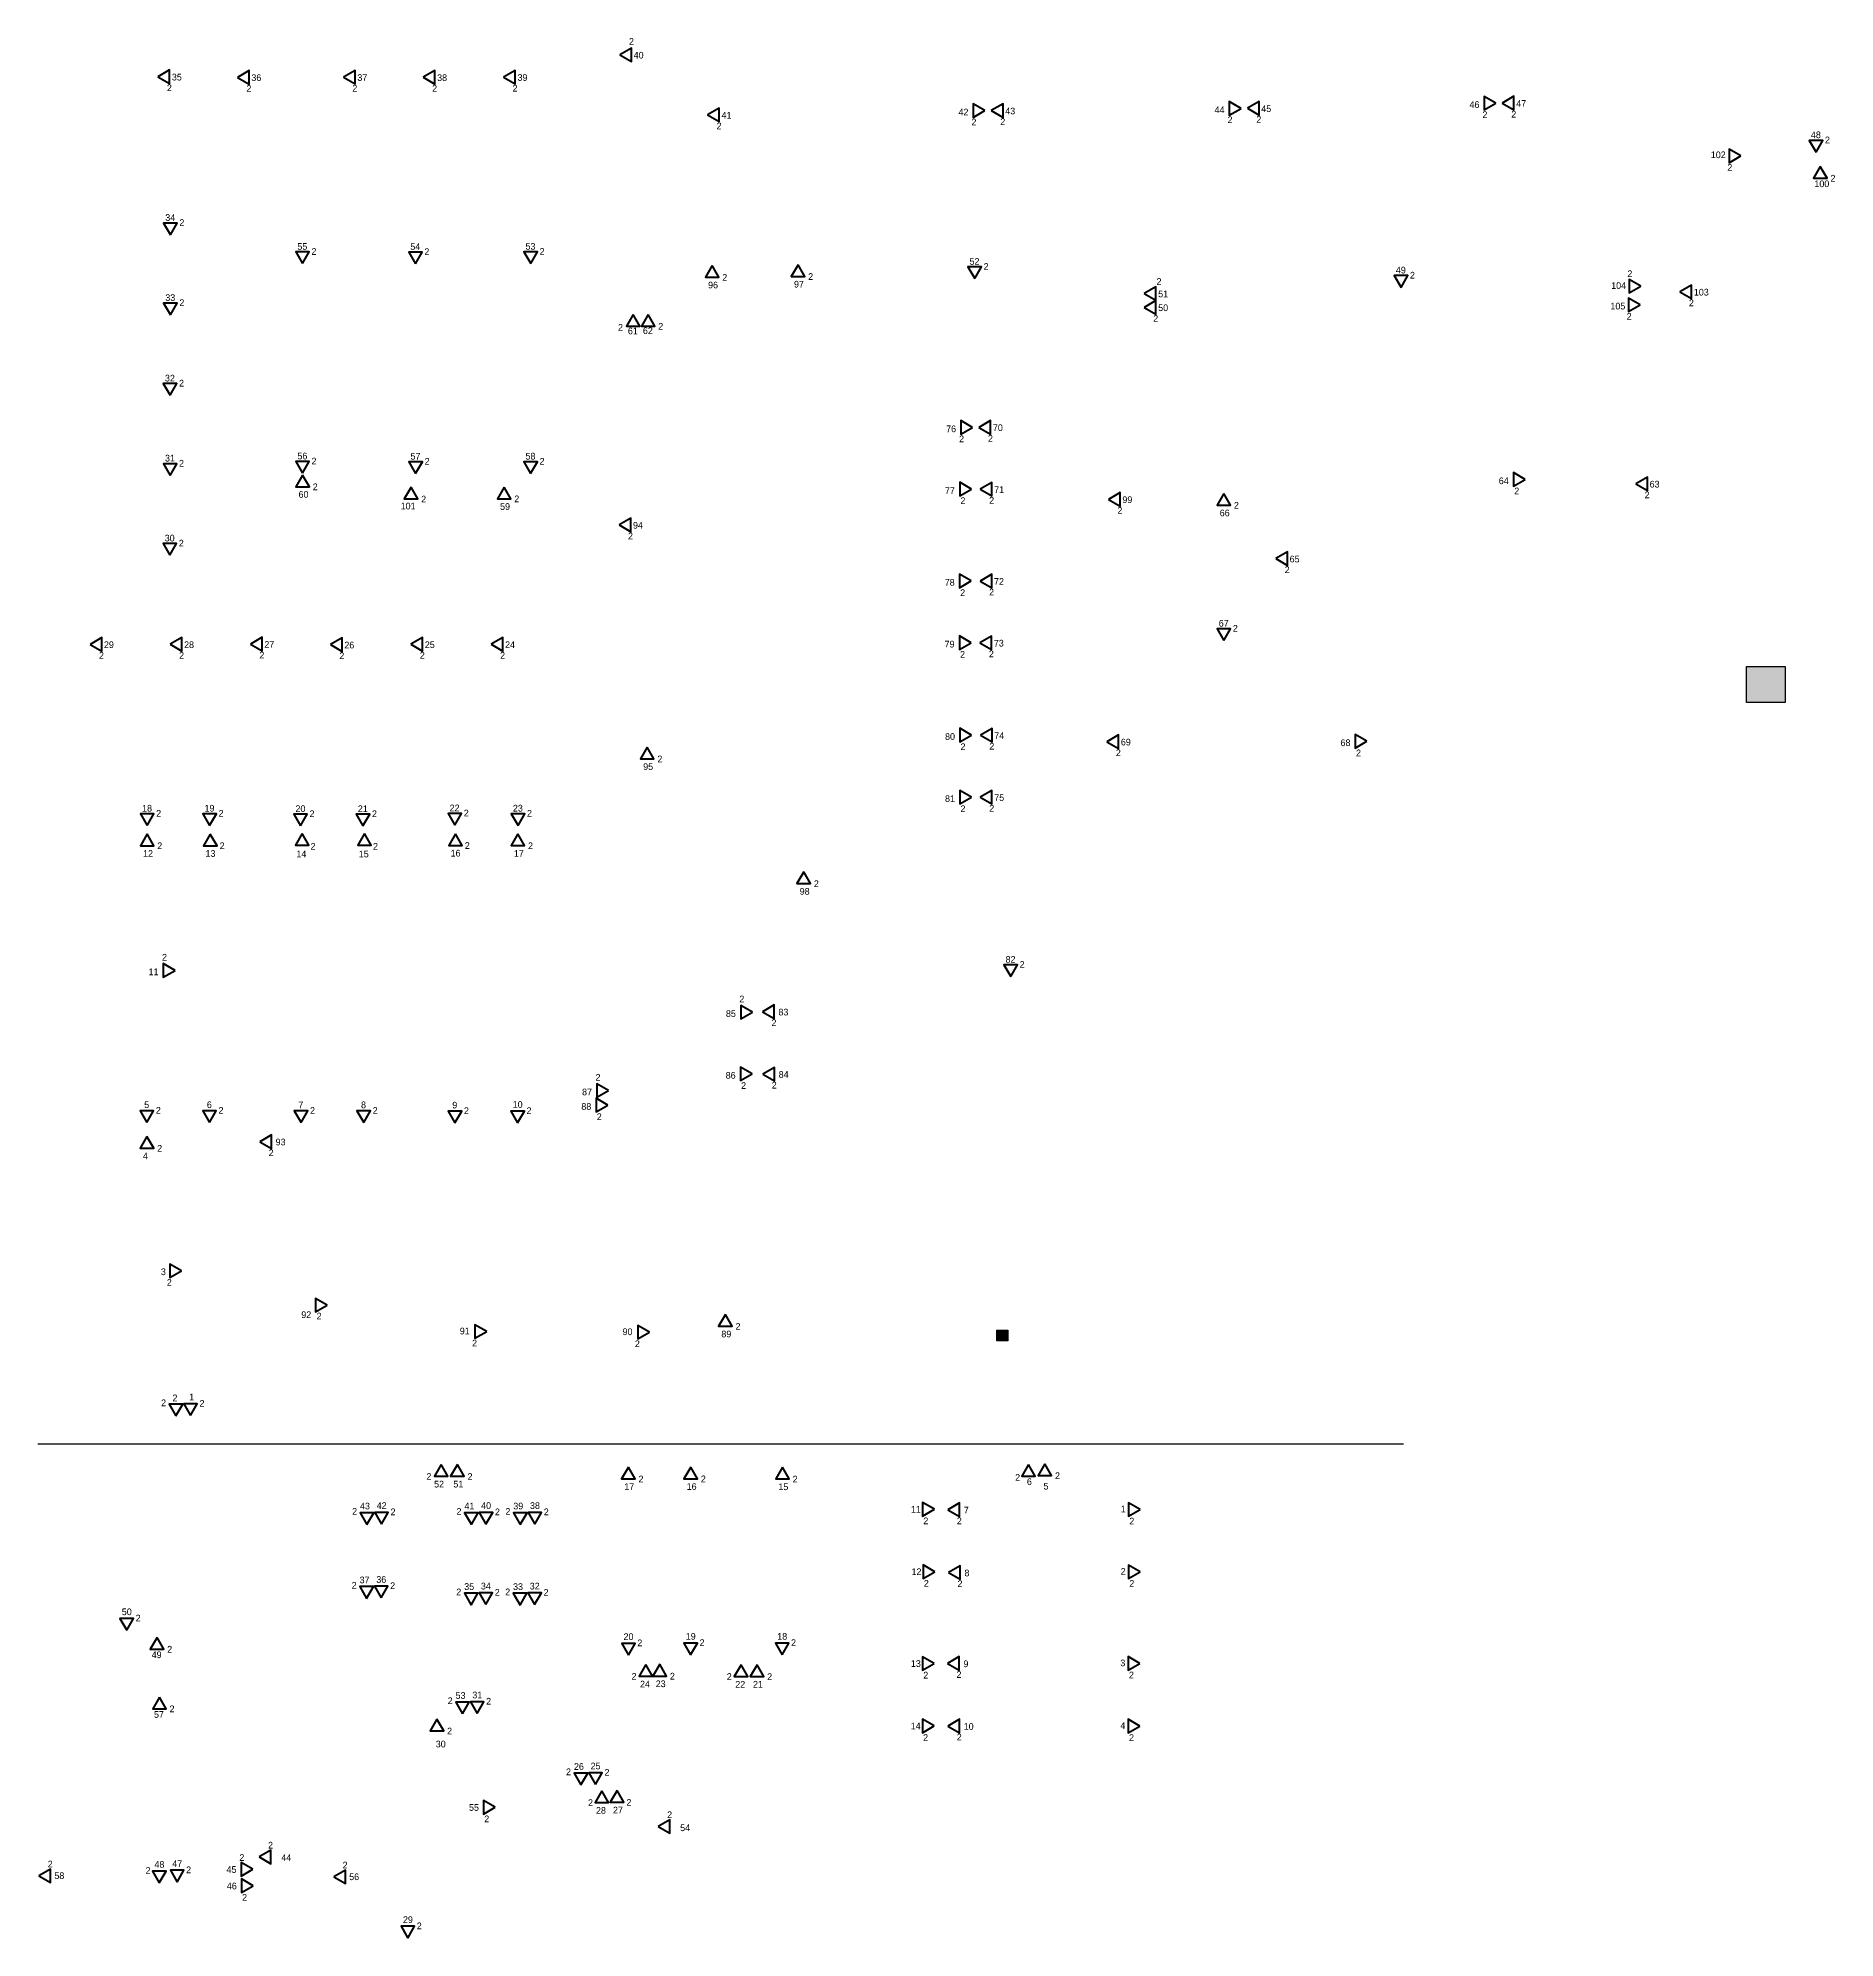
# Model space of a CAD drawing. Header units: inches. Extents: x 1572 to 4367, y 622 to 1805.
# Drawn here: x 1572 to 2057, y 896 to 1408 of the extents above; entities that cross this region are included whole.
import ezdxf

# ---------------------------------------------------------------- set-up
doc = ezdxf.new("R2010")
doc.units = ezdxf.units.IN
doc.header["$LTSCALE"] = 0.5
doc.header["$MEASUREMENT"] = 0
doc.layers.add('_Optec_Layer', color=250, linetype='Continuous', lineweight=30)

# ---------------------------------------------------------------- blocks, each defined once
blk = doc.blocks.new('_DATA')
at = {"layer": '_Optec_Layer', "color": 1, "lineweight": 60, "flags": 128}
blk.add_lwpolyline([(8.46, 14.56), (6.64, 11.41), (10.28, 11.41)], close=True, dxfattribs=at)
blk = doc.blocks.new('_IDF')
at = {"layer": '_Optec_Layer'}
blk.add_lwpolyline([(5.65, 13.97), (8.61, 13.97), (8.61, 11.18), (5.65, 11.18)], close=True, dxfattribs=at)
at = {"layer": '_Optec_Layer', "color": 40}
for points in [[(5.65, 13.97), (5.65, 11.18), (8.61, 11.18), (8.61, 13.97)], [(8.61, 13.97), (5.65, 13.97), (5.65, 11.18), (8.61, 11.18)]]:
    blk.add_solid(points, dxfattribs=at)
blk = doc.blocks.new('_MDF')
at = {"layer": '_Optec_Layer', "color": 6}
blk.add_lwpolyline([(0, 13.93), (14.79, 13.93), (14.79, 0.01), (0, 0.01)], close=True, dxfattribs=at)
for points in [[(0, 13.93), (0, 0.01), (14.79, 0.01), (14.79, 13.93)], [(14.79, 13.93), (0, 13.93), (0, 0), (14.79, 0.01)]]:
    blk.add_solid(points, dxfattribs=at)

msp = doc.modelspace()

# ---------------------------------------------------------------- linework, layer by layer
at = {"layer": '_Optec_Layer', "color": 5}
msp.add_line((1572.31, 1029.22), (1940.2, 1029.22), dxfattribs=at)

# ---------------------------------------------------------------- block references
for p, rotation in [((1743.62, 1395.05), 89.99999999999999), ((1619.19, 1389.14), 89.99999999999999), ((1640.6, 1388.97), 89.99999999999999), ((1669.16, 1389.02), 89.99999999999999), ((1690.67, 1388.99), 89.99999999999999), ((1712.33, 1389.04), 89.99999999999999), ((1767.3, 1378.87), 89.99999999999999), ((1812.91, 1396.92), 270), ((1843.74, 1380.01), 89.99999999999999), ((1881.9, 1397.54), 270), ((1912.73, 1380.64), 89.99999999999999), ((1950.6, 1398.94), 270), ((1981.42, 1382.04), 89.99999999999999), ((2016.57, 1384.71), 270), ((2059.86, 1391.86), 180), ((1616.45, 1369.58), 180), ((1652.04, 1361.8), 180), ((1682.48, 1361.75), 180), ((1713.52, 1361.82), 180), ((1833.16, 1357.75), 180), ((1948.03, 1355.41), 180), ((1989.64, 1349.61), 270), ((2029.28, 1331.2), 89.99999999999999), ((1616.45, 1348.01), 180), ((1884.94, 1330.73), 89.99999999999999), ((1884.94, 1327), 89.99999999999999), ((1989.46, 1344.58), 270), ((1616.36, 1326.32), 180), ((1809.58, 1311.58), 270), ((1840.41, 1294.67), 89.99999999999999), ((1616.37, 1304.75), 180), ((1652.06, 1305.32), 180), ((1682.53, 1305.26), 180), ((1713.51, 1305.28), 180), ((1958.48, 1297.58), 270), ((1809.25, 1294.96), 270), ((1840.75, 1278.02), 89.99999999999999), ((1875.3, 1275.27), 89.99999999999999), ((2017.37, 1279.47), 89.99999999999999), ((1743.43, 1268.37), 89.99999999999999), ((1616.3, 1283.21), 180), ((1920.37, 1259.29), 89.99999999999999), ((1809.2, 1270.2), 270), ((1840.71, 1253.25), 89.99999999999999), ((1600.89, 1236.2), 89.99999999999999), ((1622.47, 1236.21), 89.99999999999999), ((1644.1, 1236.29), 89.99999999999999), ((1665.65, 1236.12), 89.99999999999999), ((1687.34, 1236.21), 89.99999999999999), ((1708.96, 1236.21), 89.99999999999999), ((1809.16, 1253.57), 270), ((1840.67, 1236.63), 89.99999999999999), ((1900.3, 1260.26), 180), ((1809.28, 1228.68), 270), ((1840.78, 1211.74), 89.99999999999999), ((1874.88, 1209.97), 89.99999999999999), ((1915.84, 1227.01), 270), ((1809.27, 1211.96), 270), ((1840.77, 1195.02), 89.99999999999999), ((1610.2, 1210.43), 180), ((1627.02, 1210.44), 180), ((1651.52, 1210.31), 180), ((1668.33, 1210.29), 180), ((1693.08, 1210.51), 180), ((1710.11, 1210.44), 180), ((1594.67, 1165.28), 270), ((1842.86, 1169.71), 180), ((1750.25, 1154.04), 270), ((1782.09, 1137.22), 89.99999999999999), ((1711.49, 1132.92), 270), ((1750.18, 1137.39), 270), ((1782.16, 1120.41), 89.99999999999999), ((1711.28, 1129), 270), ((1610.11, 1130.4), 180), ((1627, 1130.4), 180), ((1651.66, 1130.35), 180), ((1668.54, 1130.36), 180), ((1693.13, 1130.29), 180), ((1710, 1130.3), 180), ((1646.61, 1102.21), 89.99999999999999), ((1596.4, 1084.32), 270), ((1635.63, 1075.08), 270), ((1678.65, 1068), 270), ((1722.5, 1067.79), 270), ((1617.95, 1051.33), 180), ((1621.88, 1051.46), 180), ((1669.41, 1022.09), 180), ((1673.34, 1022.21), 180), ((1697.55, 1022.09), 180), ((1701.48, 1022.21), 180), ((1710.72, 1022.09), 180), ((1714.65, 1022.21), 180), ((1799.27, 1020.09), 270), ((1832.03, 1003.04), 89.99999999999999), ((1854.77, 1020.03), 270), ((1799.41, 1003.26), 270), ((1832.21, 986.11), 89.99999999999999), ((1854.77, 1003.23), 270), ((1669.31, 1002.19), 180), ((1673.24, 1002.31), 180), ((1697.49, 1000.39), 180), ((1701.42, 1000.52), 180), ((1710.65, 1000.39), 180), ((1714.58, 1000.52), 180), ((1604.67, 993.59), 180), ((1739.86, 986.91), 180), ((1756.63, 986.99), 180), ((1781.28, 986.98), 180), ((1799.24, 978.52), 270), ((1831.94, 961.64), 89.99999999999999), ((1854.66, 978.57), 270), ((1695.17, 971.07), 180), ((1699.1, 971.19), 180), ((1799.2, 961.71), 270), ((1832.02, 944.76), 89.99999999999999), ((1854.68, 961.69), 270), ((1727.06, 951.92), 180), ((1730.99, 952.05), 180), ((1680.96, 939.8), 270), ((1753.99, 917.69), 89.99999999999999), ((1615.64, 923.09), 270), ((1646.47, 909.5), 89.99999999999999), ((1587.11, 904.42), 89.99999999999999), ((1613.46, 925.54), 180), ((1618.27, 925.76), 180), ((1615.71, 918.65), 270), ((1666.55, 904.12), 89.99999999999999), ((1680.43, 910.67), 180)]:
    msp.add_blockref('_DATA', p, dxfattribs=dict(rotation=rotation))
for p in [(2044.09, 1358.88), (1745.49, 1332.15), (1768.64, 1332.39), (1724.2, 1319.01), (1728.25, 1318.99), (1635.15, 1275.73), (1664.37, 1272.43), (1689.45, 1272.49), (1883.35, 1270.75), (1728.01, 1202.41), (1593.25, 1179.01), (1610.28, 1178.94), (1635.03, 1179.16), (1651.84, 1179.15), (1676.34, 1179.02), (1693.16, 1179.02), (1770.18, 1168.81), (1593.22, 1097.53), (1749.07, 1049.53), (1835.15, 1009.3), (1672.47, 1009.1), (1676.86, 1009.1), (1722.92, 1008.42), (1739.72, 1008.44), (1764.44, 1008.38), (1830.73, 1009.15), (1595.93, 962.56), (1727.62, 955.25), (1731.38, 955.29), (1753.29, 955.18), (1757.59, 955.18), (1596.57, 946.48), (1671.35, 940.51), (1715.76, 921.22), (1719.87, 921.26)]:
    msp.add_blockref('_DATA', p)
at = {"layer": '_Optec_Layer', "color": 5, "xscale": 0.7, "yscale": 0.7, "zscale": 0.7}
msp.add_blockref('_MDF', (2032.68, 1228.97), dxfattribs=at)
at = {"layer": '_Optec_Layer'}
msp.add_blockref('_IDF', (1824.98, 1045.87), dxfattribs=at)

# ---------------------------------------------------------------- texts
at = {"color": 1, "lineweight": 30, "char_height": 1.8, "attachment_point": 1}
for s, insert in [('2', (1731.55, 1408.01)), ('40', (1732.81, 1404.3)), ('35', (1608.38, 1398.39)), ('36', (1629.8, 1398.23)), ('37', (1658.36, 1398.28)), ('38', (1679.86, 1398.24)), ('39', (1701.53, 1398.29)), ('2', (1607.04, 1395.51)), ('2', (1628.46, 1395.35)), ('2', (1657.02, 1395.4)), ('2', (1678.52, 1395.36)), ('2', (1700.19, 1395.41)), ('41', (1756.5, 1388.12)), ('42', (1820.34, 1388.97)), ('43', (1832.93, 1389.27)), ('44', (1889.33, 1389.59)), ('45', (1901.92, 1389.89)), ('46', (1958.03, 1390.99)), ('2', (1961.51, 1388.29)), ('2', (1969.28, 1388.41)), ('47', (1970.62, 1391.29)), ('2', (1755.16, 1385.24)), ('2', (1823.83, 1386.27)), ('2', (1831.6, 1386.39)), ('2', (1892.82, 1386.89)), ('2', (1900.58, 1387.01)), ('48', (2050.01, 1382.84)), ('102', (2023.04, 1377.46)), ('2', (2053.81, 1381.48)), ('2', (2027.49, 1374.06)), ('100', (2050.95, 1369.65)), ('2', (2055.29, 1371.15)), ('34', (1606.61, 1360.56)), ('2', (1610.41, 1359.2)), ('55', (1642.19, 1352.77)), ('54', (1672.63, 1352.73)), ('53', (1703.67, 1352.8)), ('2', (1645.99, 1351.41)), ('2', (1676.43, 1351.37)), ('2', (1707.47, 1351.43)), ('52', (1823.31, 1348.73)), ('2', (1827.11, 1347.37)), ('49', (1938.18, 1346.39)), ('96', (1752.86, 1342.36)), ('2', (1756.68, 1344.42)), ('97', (1776.01, 1342.6)), ('2', (1779.83, 1344.66)), ('2', (1873.69, 1343.31)), ('2', (1941.98, 1345.02)), ('104', (1996.2, 1342.24)), ('2', (2000.56, 1345.42)), ('33', (1606.61, 1338.99)), ('2', (1610.41, 1337.63)), ('51', (1874.14, 1339.98)), ('50', (1874.14, 1336.25)), ('105', (1995.99, 1336.7)), ('2', (2017.14, 1337.58)), ('103', (2018.47, 1340.45)), ('2', (1728.6, 1330.99)), ('2', (1739.44, 1331.25)), ('2', (1872.8, 1333.37)), ('2', (2000.38, 1333.93)), ('61', (1731.25, 1330.01)), ('62', (1735.3, 1330.07)), ('32', (1606.51, 1317.29)), ('2', (1610.32, 1315.93)), ('76', (1817.01, 1303.63)), ('2', (1820.5, 1300.93)), ('2', (1828.27, 1301.05)), ('70', (1829.6, 1303.93)), ('31', (1606.53, 1295.73)), ('56', (1642.21, 1296.3)), ('57', (1672.68, 1296.23)), ('58', (1703.66, 1296.26)), ('2', (1610.33, 1294.36)), ('2', (1646.01, 1294.93)), ('2', (1676.49, 1294.87)), ('2', (1707.46, 1294.89)), ('60', (1642.52, 1285.94)), ('2', (1646.34, 1288)), ('77', (1816.68, 1287.01)), ('71', (1829.95, 1287.27)), ('64', (1965.91, 1289.63)), ('2', (1970.08, 1286.89)), ('2', (2005.22, 1285.84)), ('63', (2006.56, 1288.72)), ('101', (1670.03, 1282.83)), ('2', (1675.56, 1284.69)), ('59', (1696.82, 1282.7)), ('2', (1700.65, 1284.76)), ('2', (1820.85, 1284.27)), ('2', (1828.61, 1284.39)), ('2', (1863.15, 1281.65)), ('99', (1864.49, 1284.53)), ('66', (1890.72, 1280.96)), ('2', (1894.54, 1283.02)), ('2', (1731.29, 1274.75)), ('94', (1732.63, 1277.63)), ('30', (1606.45, 1274.19)), ('2', (1610.26, 1272.83)), ('2', (1908.23, 1265.66)), ('65', (1909.56, 1268.54)), ('78', (1816.63, 1262.25)), ('2', (1820.8, 1259.51)), ('2', (1828.57, 1259.63)), ('72', (1829.9, 1262.51)), ('67', (1890.46, 1251.24)), ('2', (1894.26, 1249.88)), ('29', (1590.08, 1245.46)), ('28', (1611.67, 1245.46)), ('27', (1633.3, 1245.54)), ('26', (1654.85, 1245.37)), ('25', (1676.54, 1245.47)), ('24', (1698.16, 1245.46)), ('79', (1816.59, 1245.62)), ('73', (1829.86, 1245.88)), ('2', (1588.74, 1242.58)), ('2', (1610.33, 1242.58)), ('2', (1631.96, 1242.66)), ('2', (1653.51, 1242.5)), ('2', (1675.2, 1242.59)), ('2', (1696.82, 1242.58)), ('2', (1820.76, 1242.88)), ('2', (1828.52, 1243.01)), ('80', (1816.71, 1220.73)), ('74', (1829.98, 1221)), ('69', (1864.08, 1219.23)), ('68', (1923.27, 1219.05)), ('2', (1739.21, 1214.68)), ('2', (1820.88, 1218)), ('2', (1828.64, 1218.12)), ('2', (1862.74, 1216.35)), ('2', (1927.44, 1216.32)), ('95', (1735.38, 1212.62)), ('81', (1816.7, 1204.01)), ('75', (1829.97, 1204.27)), ('18', (1600.36, 1201.41)), ('2', (1604.16, 1200.05)), ('19', (1617.18, 1201.41)), ('2', (1620.98, 1200.05)), ('20', (1641.68, 1201.28)), ('2', (1645.48, 1199.92)), ('21', (1658.49, 1201.27)), ('2', (1662.29, 1199.91)), ('22', (1683.23, 1201.49)), ('2', (1687.04, 1200.13)), ('23', (1700.27, 1201.42)), ('2', (1704.07, 1200.05)), ('2', (1820.87, 1201.27)), ('2', (1828.63, 1201.4)), ('12', (1600.62, 1189.22)), ('2', (1604.44, 1191.28)), ('13', (1617.44, 1189.22)), ('2', (1621.26, 1191.28)), ('14', (1641.94, 1189.09)), ('2', (1645.76, 1191.15)), ('15', (1658.75, 1189.08)), ('2', (1662.57, 1191.14)), ('16', (1683.49, 1189.3)), ('2', (1687.32, 1191.36)), ('17', (1700.53, 1189.23)), ('2', (1704.35, 1191.29)), ('98', (1777.55, 1179.01)), ('2', (1781.37, 1181.07)), ('11', (1602.1, 1157.33)), ('2', (1605.72, 1161.26)), ('82', (1833.02, 1160.68)), ('2', (1836.82, 1159.32)), ('2', (1761.29, 1150.02)), ('85', (1757.67, 1146.08)), ('2', (1769.95, 1143.6)), ('83', (1771.82, 1146.48)), ('2', (1722.53, 1128.9)), ('86', (1757.61, 1129.44)), ('2', (1761.77, 1126.7)), ('2', (1770.02, 1126.79)), ('84', (1771.89, 1129.67)), ('5', (1600.92, 1121.53)), ('6', (1617.81, 1121.53)), ('7', (1642.47, 1121.48)), ('8', (1659.35, 1121.49)), ('9', (1683.94, 1121.42)), ('10', (1700.22, 1121.61)), ('87', (1718.91, 1124.97)), ('2', (1604.07, 1120.02)), ('2', (1620.95, 1120.02)), ('2', (1645.61, 1119.97)), ('2', (1662.5, 1119.97)), ('2', (1687.08, 1119.91)), ('2', (1703.96, 1119.92)), ('88', (1718.71, 1121.05)), ('2', (1722.88, 1118.31)), ('93', (1636.34, 1111.47)), ('4', (1600.59, 1107.73)), ('2', (1604.42, 1109.79)), ('2', (1634.47, 1108.59)), ('3', (1605.42, 1076.51)), ('2', (1607.03, 1073.65)), ('92', (1643.25, 1064.94)), ('2', (1647.38, 1064.59)), ('91', (1685.96, 1060.56)), ('90', (1729.82, 1060.35)), ('89', (1756.44, 1059.74)), ('2', (1760.26, 1061.79)), ('2', (1689.28, 1057.33)), ('2', (1733.14, 1057.12)), ('2', (1605.48, 1041.2)), ('2', (1608.55, 1042.53)), ('1', (1613.04, 1042.76)), ('2', (1615.84, 1041.07)), ('2', (1676.96, 1021.36)), ('52', (1679.04, 1019.3)), ('51', (1684.23, 1019.3)), ('2', (1688.05, 1021.36)), ('2', (1734.11, 1020.69)), ('2', (1750.91, 1020.71)), ('2', (1775.64, 1020.64)), ('2', (1835.61, 1021.11)), ('6', (1838.77, 1019.97)), ('5', (1843.23, 1018.74)), ('2', (1846.34, 1021.57)), ('17', (1730.29, 1018.63)), ('16', (1747.09, 1018.65)), ('15', (1771.81, 1018.59)), ('2', (1656.95, 1011.95)), ('43', (1659.07, 1013.39)), ('42', (1663.57, 1013.52)), ('2', (1667.3, 1011.83)), ('2', (1685.08, 1011.95)), ('41', (1687.21, 1013.39)), ('40', (1691.71, 1013.52)), ('2', (1695.44, 1011.83)), ('2', (1698.25, 1011.95)), ('39', (1700.38, 1013.39)), ('38', (1704.87, 1013.52)), ('2', (1708.6, 1011.83)), ('11', (1807.53, 1012.54)), ('2', (1810.86, 1009.4)), ('2', (1819.89, 1009.41)), ('7', (1821.76, 1012.29)), ('1', (1864.04, 1012.59)), ('2', (1866.36, 1009.34)), ('37', (1658.97, 993.49)), ('36', (1663.47, 993.61)), ('12', (1807.68, 995.71)), ('8', (1821.94, 995.36)), ('2', (1864.04, 995.78)), ('2', (1656.84, 992.05)), ('2', (1667.2, 991.93)), ('2', (1685.02, 990.26)), ('35', (1687.15, 991.7)), ('34', (1691.64, 991.82)), ('2', (1695.38, 990.13)), ('2', (1698.19, 990.26)), ('33', (1700.31, 991.7)), ('32', (1704.81, 991.82)), ('2', (1708.54, 990.13)), ('2', (1811, 992.58)), ('2', (1820.07, 992.48)), ('2', (1866.36, 992.54)), ('50', (1594.89, 984.9)), ('2', (1598.63, 983.21)), ('20', (1730.08, 978.21)), ('19', (1746.85, 978.29)), ('18', (1771.5, 978.28)), ('49', (1602.94, 973.32)), ('2', (1607.13, 974.82)), ('2', (1733.81, 976.53)), ('2', (1750.59, 976.6)), ('2', (1775.23, 976.6)), ('2', (1732.25, 967.52)), ('2', (1742.58, 967.56)), ('13', (1807.51, 970.96)), ('2', (1810.84, 967.83)), ('2', (1819.8, 968.01)), ('9', (1821.66, 970.89)), ('3', (1863.94, 971.13)), ('2', (1866.26, 967.88)), ('31', (1689.33, 962.49)), ('24', (1734.52, 965.42)), ('23', (1738.75, 965.5)), ('2', (1757.91, 967.45)), ('22', (1760.19, 965.35)), ('21', (1764.96, 965.38)), ('2', (1768.78, 967.44)), ('2', (1607.76, 958.75)), ('2', (1682.7, 960.93)), ('53', (1684.83, 962.37)), ('2', (1693.06, 960.81)), ('57', (1603.57, 957.24)), ('2', (1682.54, 952.78)), ('14', (1807.47, 954.16)), ('10', (1821.74, 954.02)), ('4', (1863.95, 954.24)), ('30', (1679.48, 949.27)), ('2', (1810.8, 951.02)), ('2', (1819.87, 951.14)), ('2', (1866.28, 951)), ('26', (1716.72, 943.22)), ('25', (1721.21, 943.35)), ('2', (1714.59, 941.78)), ('2', (1724.95, 941.66)), ('55', (1688.44, 932.18)), ('2', (1720.53, 933.49)), ('2', (1730.86, 933.53)), ('2', (1692.56, 929.11)), ('28', (1722.66, 931.39)), ('27', (1727.24, 931.47)), ('2', (1741.83, 930.21)), ('54', (1745.34, 926.71)), ('2', (1634.3, 922.02)), ('2', (1574.94, 916.95)), ('48', (1603.69, 916.84)), ('47', (1608.49, 917.06)), ('2', (1626.57, 918.7)), ('44', (1637.87, 918.67)), ('2', (1654.38, 916.65)), ('58', (1576.72, 913.81)), ('2', (1601.31, 915.23)), ('2', (1612.23, 915.38)), ('45', (1623.11, 915.47)), ('56', (1656.16, 913.51)), ('46', (1623.19, 911.03)), ('2', (1627.31, 907.96)), ('29', (1670.65, 901.97)), ('2', (1674.38, 900.29))]:
    msp.add_mtext_dynamic_manual_height_columns(s, width=0.4399, gutter_width=1, heights=[0], dxfattribs=dict(at, insert=insert))

doc.saveas('drawing.dxf')
